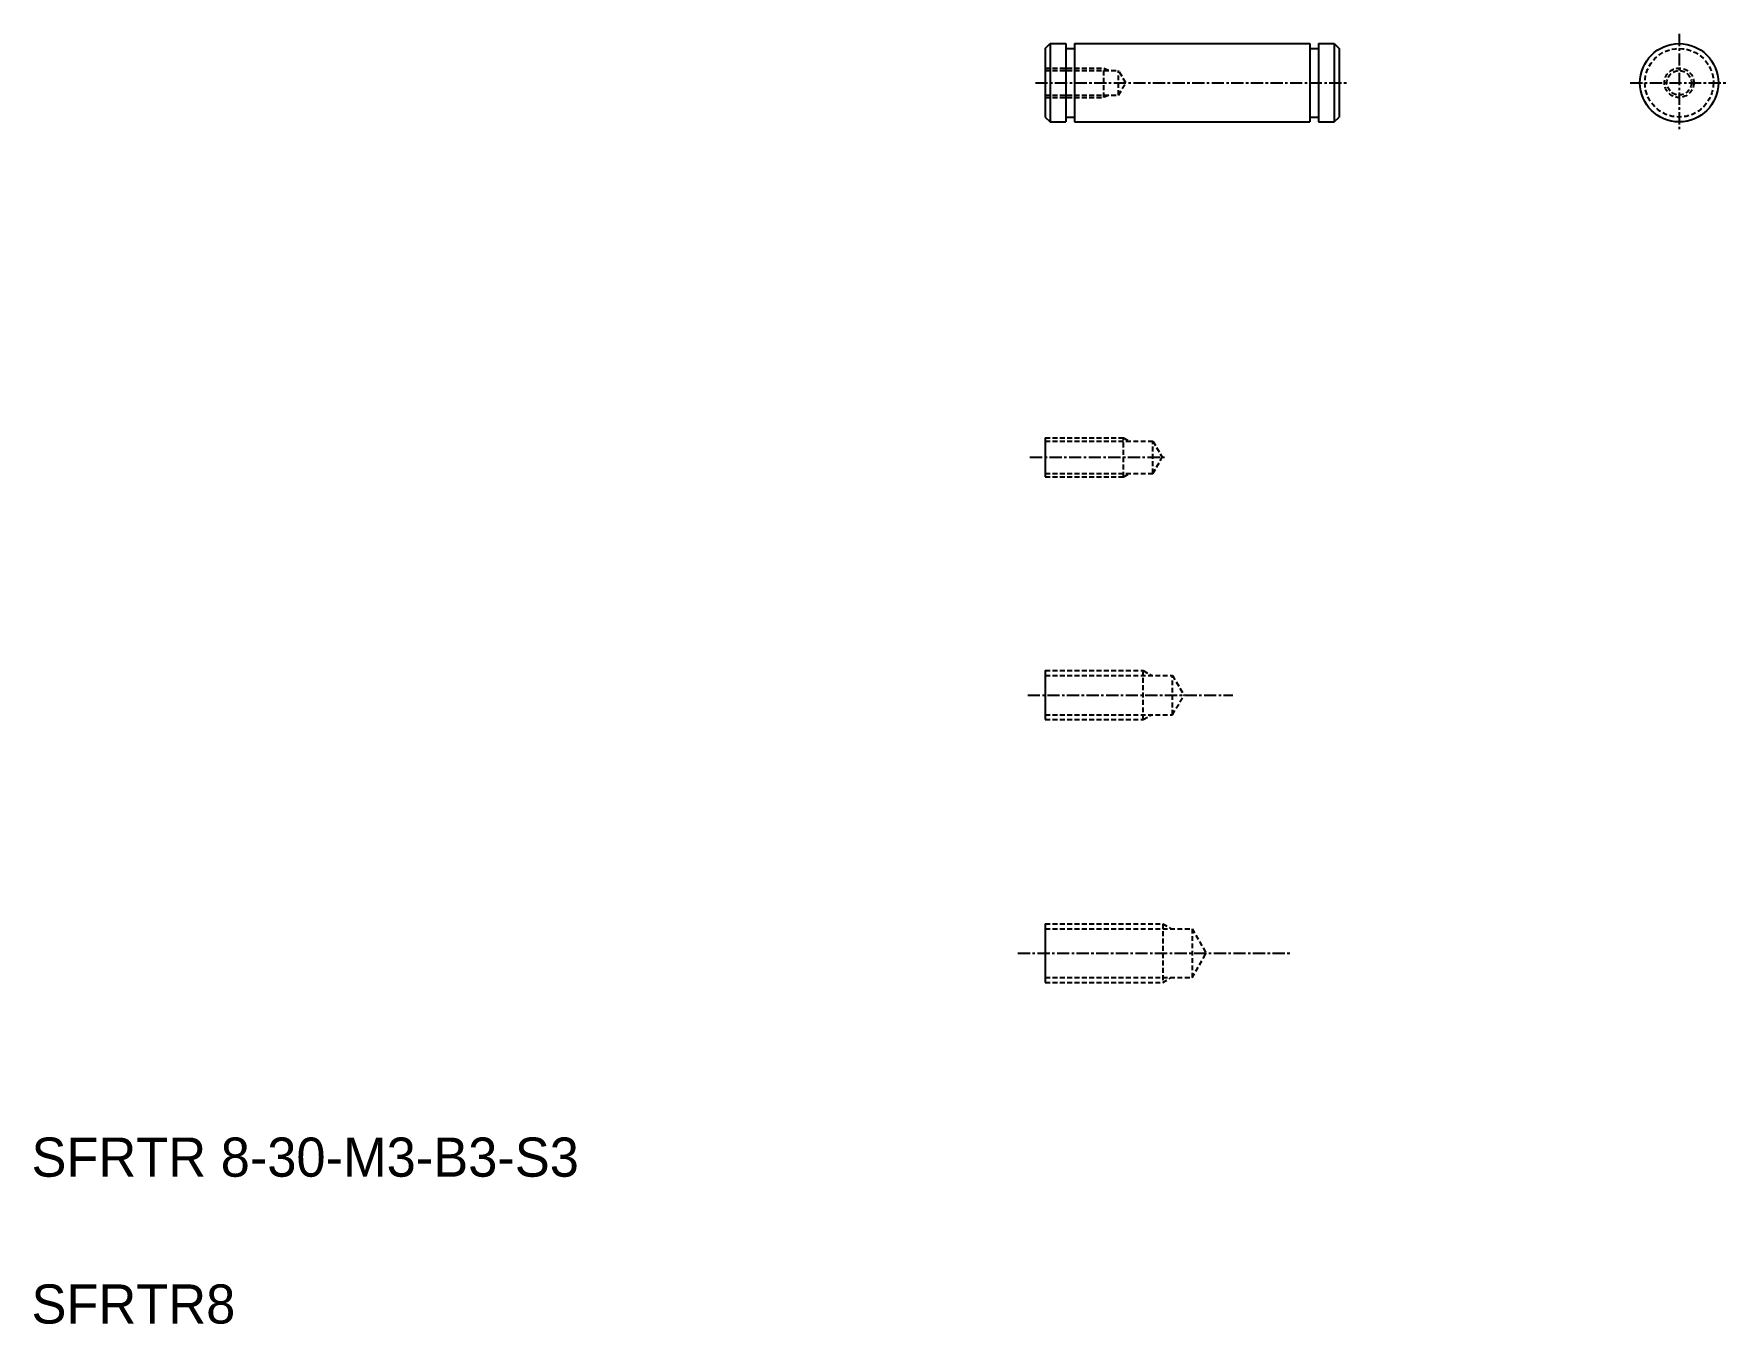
# Model space of a CAD drawing. Extents: x 10 to 183, y 10 to 142.
import ezdxf

# ---------------------------------------------------------------- set-up
doc = ezdxf.new("R2010")
doc.units = 0
doc.linetypes.add('CENTER', pattern=[2, 1.25, -0.25, 0.25, -0.25])
doc.linetypes.add('DASHED', pattern=[0.75, 0.5, -0.25])
doc.layers.get('0').update_dxf_attribs({"linetype": 'CONTINUOUS'})
doc.layers.add('CENTER', color=1, linetype='CENTER')

msp = doc.modelspace()

# ---------------------------------------------------------------- linework, layer by layer
at = {"color": 7, "linetype": 'CONTINUOUS'}
for p, q in [((113.48, 140.23), (113.98, 140.73)), ((113.48, 140.23), (113.48, 133.23)), ((113.98, 140.73), (113.98, 132.73)), ((113.98, 140.73), (115.58, 140.73)), ((115.58, 140.73), (115.58, 132.73)), ((115.58, 140.23), (116.48, 140.23)), ((116.48, 140.73), (116.48, 132.73)), ((116.48, 140.73), (140.48, 140.73)), ((140.48, 140.73), (140.48, 132.73)), ((140.48, 140.23), (141.38, 140.23)), ((141.38, 140.73), (141.38, 132.73)), ((141.38, 140.73), (142.98, 140.73)), ((142.98, 140.73), (142.98, 132.73)), ((142.98, 140.73), (143.48, 140.23)), ((143.48, 140.23), (143.48, 133.23)), ((143.48, 138.48), (143.48, 138.48)), ((143.48, 136.73), (143.48, 136.73)), ((113.48, 133.23), (113.98, 132.73)), ((115.58, 133.23), (116.48, 133.23)), ((140.48, 133.23), (141.38, 133.23)), ((142.98, 132.73), (143.48, 133.23)), ((113.98, 132.73), (115.58, 132.73)), ((116.48, 132.73), (140.48, 132.73)), ((141.38, 132.73), (142.98, 132.73)), ((113.48, 100.48), (113.48, 96.48)), ((113.48, 76.69), (113.48, 71.69)), ((113.48, 50.83), (113.48, 44.83))]:
    msp.add_line(p, q, dxfattribs=at)
at = {"color": 3, "linetype": 'DASHED'}
for p, q in [((113.48, 138.23), (119.48, 138.23)), ((113.48, 137.98), (120.98, 137.98)), ((119.48, 135.23), (119.48, 138.23)), ((119.48, 138.23), (119.98, 137.98)), ((121.7, 136.73), (120.98, 137.98)), ((120.98, 135.48), (120.98, 137.98)), ((120.98, 135.48), (121.7, 136.73)), ((113.48, 135.48), (120.98, 135.48)), ((113.48, 135.23), (119.48, 135.23)), ((119.98, 135.48), (119.48, 135.23)), ((113.48, 100.48), (121.48, 100.48)), ((121.48, 96.48), (121.48, 100.48)), ((121.48, 100.48), (122.09, 100.13)), ((113.48, 100.13), (124.48, 100.13)), ((124.48, 100.13), (125.43, 98.48)), ((124.48, 96.83), (124.48, 100.13)), ((124.48, 96.83), (125.43, 98.48)), ((113.48, 96.83), (124.48, 96.83)), ((113.48, 96.48), (121.48, 96.48)), ((121.48, 96.48), (122.09, 96.83)), ((113.48, 76.69), (123.48, 76.69)), ((113.48, 76.19), (126.48, 76.19)), ((123.48, 71.69), (123.48, 76.69)), ((123.48, 76.69), (124.35, 76.19)), ((126.48, 72.19), (126.48, 76.19)), ((126.48, 76.19), (127.64, 74.19)), ((126.48, 72.19), (127.64, 74.19)), ((113.48, 72.19), (126.48, 72.19)), ((113.48, 71.69), (123.48, 71.69)), ((123.48, 71.69), (124.35, 72.19)), ((113.48, 50.83), (125.48, 50.83)), ((113.48, 50.33), (128.48, 50.33)), ((125.48, 50.83), (125.48, 44.83)), ((125.48, 50.83), (126.35, 50.33)), ((128.48, 50.33), (128.48, 45.33)), ((128.48, 50.33), (129.92, 47.83)), ((128.48, 45.33), (129.92, 47.83)), ((113.48, 45.33), (128.48, 45.33)), ((125.48, 44.83), (126.35, 45.33)), ((113.48, 44.83), (125.48, 44.83))]:
    msp.add_line(p, q, dxfattribs=at)
at = {"color": 7, "linetype": 'CONTINUOUS'}
msp.add_circle((178.2, 136.73), 4, dxfattribs=at)
at = {"color": 3, "linetype": 'DASHED'}
for radius in [3.5, 1.5, 1.25]:
    msp.add_circle((178.2, 136.73), radius, dxfattribs=at)
at = {"layer": 'CENTER', "color": 1, "linetype": 'CENTER'}
for p, q in [((178.2, 141.73), (178.2, 131.73)), ((112.48, 136.73), (144.48, 136.73)), ((173.2, 136.73), (183.2, 136.73)), ((111.92, 98.48), (125.88, 98.48)), ((111.7, 74.19), (132.63, 74.19)), ((110.69, 47.83), (138.59, 47.83))]:
    msp.add_line(p, q, dxfattribs=at)

# ---------------------------------------------------------------- texts
at = {"color": 7, "linetype": 'CONTINUOUS'}
for s, p in [('SFRTR 8-30-M3-B3-S3', (10, 25)), ('SFRTR8', (10, 10))]:
    msp.add_text(s, height=4, dxfattribs=at).set_placement(p)

doc.saveas('drawing.dxf')
